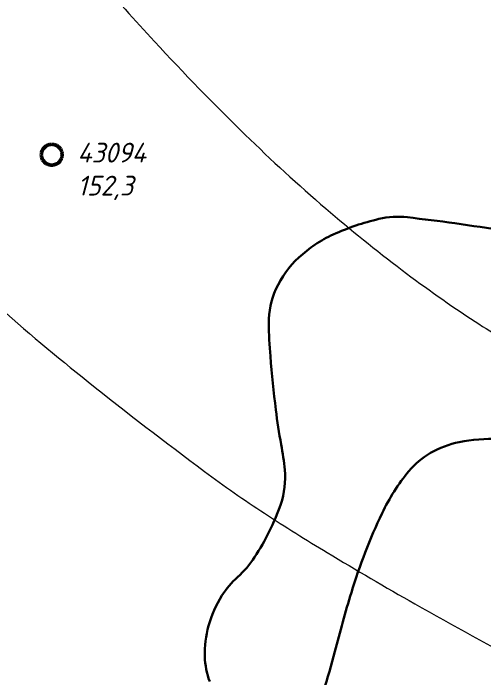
# Model space of a CAD drawing. Header units: millimetres. Extents: x -994 to -400, y 519 to 1360.
# Drawn here: x -816.24 to -782.32, y 830.44 to 878.36 of the extents above; entities that cross this region are included whole.
import ezdxf

# ---------------------------------------------------------------- set-up
doc = ezdxf.new("R2010")
doc.units = ezdxf.units.MM
doc.linetypes.add('DASHED', pattern=[7, 5, -2, 0])
doc.layers.add('Кривульки', color=1, linetype='Continuous')
doc.layers.add('Свердловини', color=4, linetype='Continuous')
doc.layers.add('Кривульки Товсты', color=70, linetype='Continuous', lineweight=30)
doc.styles.add('GOST-2.304_Type-B_italic', font='GOST Common Italic.ttf')

msp = doc.modelspace()

# ---------------------------------------------------------------- linework, layer by layer
at = {"layer": 'Кривульки', "lineweight": 20}
for points in [[(-832.828, 959.142, -0.013825), (-831.842, 951.003, -0.002367), (-831.235, 944.138, -0.001574), (-830.404, 933.81, -0.020223), (-829.95, 921.464, 0.032928), (-829.479, 913.886, 0.04892), (-828.627, 910.176, 0.038249), (-826.733, 905.696, 0.013145), (-824.399, 901.449, 0.010609), (-821.26, 896.331, 0.008201), (-815.638, 887.894, 0.016601), (-812.657, 883.868, 0.011709), (-810.27, 881, 0.006964), (-806.081, 876.332, 0.013134), (-799.545, 869.613, 0.015673), (-793.754, 864.307, 0.015344), (-788.267, 859.874, 0.016813), (-783.01, 856.158, 0.0141), (-780.879, 854.841, -0.009764)], [(-837.309, 885.745, -0.020533), (-832.301, 876.793, 0.027291), (-828.442, 870.107, 0.020743), (-824.958, 865.222, 0.025481), (-821.766, 861.523, 0.020258), (-817.556, 857.462, 0.013544), (-810.865, 851.829, 0.007943), (-802.489, 845.371, 0.015909), (-798.158, 842.35, 0.00868), (-793.643, 839.52, 0.006347), (-787.356, 835.838, 0.008385), (-779.02, 831.279, 0.012297)]]:
    msp.add_lwpolyline(points, format="xyb", dxfattribs=at)
at = {"layer": 'Кривульки Товсты', "lineweight": 30, "ltscale": 0.3}
for points in [[(-802.106, 830.246, -0.081225), (-802.461, 832.035, -0.077222), (-802.192, 834.251, -0.072455), (-801.225, 836.422, -0.067697), (-800.098, 837.762, 0.063118), (-798.877, 839.187, 0.062536), (-796.997, 843.008, 0.107846), (-796.705, 845.479, 0.021827), (-796.964, 847.299, -0.015867), (-797.349, 849.797, -0.010115), (-797.74, 853.662, -0.016473), (-797.854, 856.045, -0.111229), (-797.339, 858.499, -0.099052), (-795.694, 860.776, -0.039976), (-794.523, 861.7, -0.039745), (-793.213, 862.43, -0.050122), (-789.932, 863.549, -0.08502), (-787.882, 863.67, -0.007493), (-784.47, 863.239, -0.003493), (-777.174, 862.154, -0.000513)], [(-781.323, 847.699, 0.061193), (-784.156, 847.481, 0.08155), (-786.217, 846.701, 0.088744), (-787.766, 845.392, 0.062465), (-789.702, 842.355, 0.036659), (-791.913, 836.645, 0.01228), (-793.098, 832.388, -0.01821), (-793.932, 829.526, -0.014309)]]:
    msp.add_lwpolyline(points, format="xyb", dxfattribs=at)
at = {"layer": 'Свердловини', "linetype": 'DASHED', "lineweight": 50}
msp.add_circle((-813.475, 868.178), 0.749, dxfattribs=at)

# ---------------------------------------------------------------- texts
at = {"layer": 'Свердловини', "linetype": 'DASHED', "insert": (-811.629, 869.04), "char_height": 1.425, "attachment_point": 1, "style": 'GOST-2.304_Type-B_italic'}
msp.add_mtext_dynamic_manual_height_columns('{\\fGOST Common|b0|i1|c204|p34;43094\\P152,3}', width=5.3259, gutter_width=12.5, heights=[0], dxfattribs=at)

doc.saveas('drawing.dxf')
